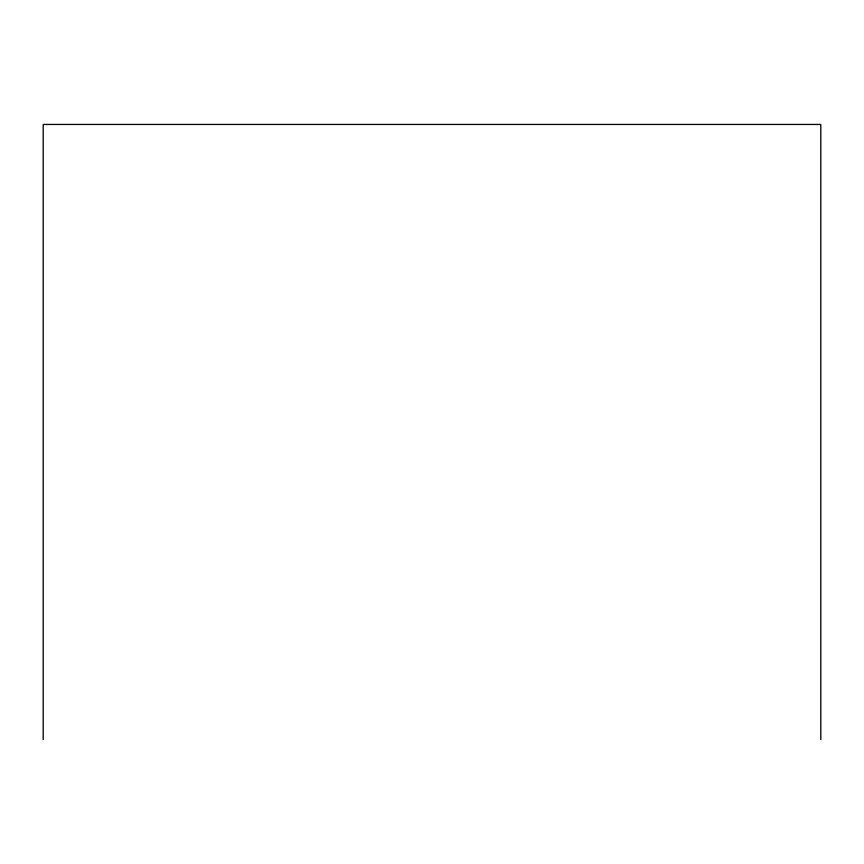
<?xml version="1.0" encoding="UTF-8"?>
<svg xmlns="http://www.w3.org/2000/svg" width="864" height="864" viewBox="0 0 864 864"><rect width="100%" height="100%" fill="white"/><g stroke="black" fill="none" stroke-linecap="round" stroke-linejoin="round"><path stroke-width="1.3" d="M820.8 739.552L820.8 124.448L43.2 124.448L43.2 739.552"/></g></svg>
